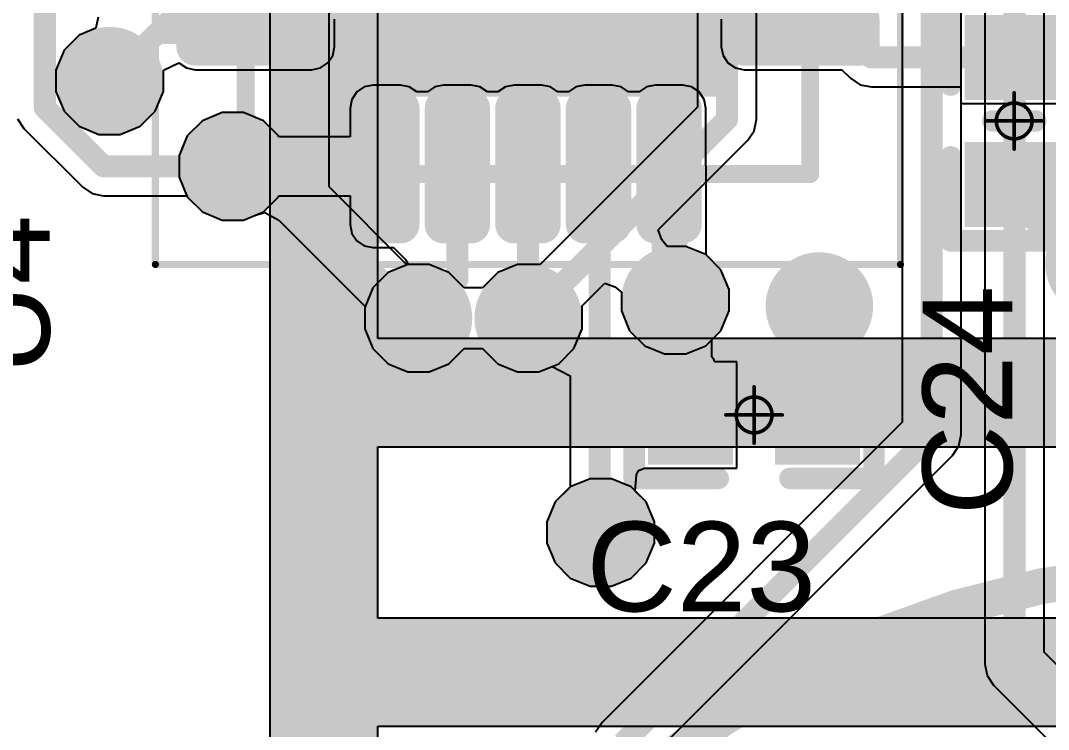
# Model space of a CAD drawing. Header units: inches. Extents: x -0.16 to 1.47, y -0.24 to 2.31.
# Drawn here: x 0.0952 to 0.3819, y 0.8211 to 1.0188 of the extents above; entities that cross this region are included whole.
import ezdxf

# ---------------------------------------------------------------- set-up
doc = ezdxf.new("R2010")
doc.units = ezdxf.units.IN
doc.header["$MEASUREMENT"] = 0
for name, color, linetype in [('Bottom Layer', 5, 'Continuous'), ('Bottom Solder', 6, 'Continuous'), ('GND', 76, 'Continuous'), ('Mechanical 13', 56, 'Continuous'), ('Mechanical 15', 56, 'Continuous'), ('Multi-Layer', 9, 'Continuous'), ('Pad Holes', 156, 'Continuous'), ('POWER', 16, 'Continuous'), ('Top Layer', 1, 'Continuous'), ('Top Overlay', 2, 'Continuous'), ('Top Paste', 8, 'Continuous'), ('Top Solder', 216, 'Continuous'), ('Via Holes', 16, 'Continuous')]:
    doc.layers.add(name, color=color, linetype=linetype)
doc.styles.add('Arial', font='', dxfattribs={"height": 0.2})
doc.styles.get('Arial').set_extended_font_data('Arial')

# ---------------------------------------------------------------- blocks, each defined once
blk = doc.blocks.new('QFN50P400X400X80_21N_23')
at = {"layer": 'Bottom Layer'}
h = blk.add_hatch(color=5, dxfattribs=at)
edge = h.paths.add_edge_path()
edge.add_arc((-0.03543, -0.03543), 0.00787, 0, 360)
h = blk.add_hatch(color=5, dxfattribs=at)
edge = h.paths.add_edge_path()
edge.add_arc((0, -0.03543), 0.00787, 0, 360)
h = blk.add_hatch(color=5, dxfattribs=at)
edge = h.paths.add_edge_path()
edge.add_arc((0.03543, -0.03543), 0.00787, 0, 360)
at = {"layer": 'Multi-Layer'}
h = blk.add_hatch(color=9, dxfattribs=at)
edge = h.paths.add_edge_path()
edge.add_arc((-0.03543, -0.03543), 0.00787, 0, 360)
h = blk.add_hatch(color=9, dxfattribs=at)
edge = h.paths.add_edge_path()
edge.add_arc((0, -0.03543), 0.00787, 0, 360)
h = blk.add_hatch(color=9, dxfattribs=at)
edge = h.paths.add_edge_path()
edge.add_arc((0.03543, -0.03543), 0.00787, 0, 360)
at = {"layer": 'Pad Holes'}
h = blk.add_hatch(color=7, dxfattribs=at)
edge = h.paths.add_edge_path()
edge.add_arc((-0.03543, -0.03543), 0.00591, 0, 360)
h = blk.add_hatch(color=7, dxfattribs=at)
edge = h.paths.add_edge_path()
edge.add_arc((0, -0.03543), 0.00591, 0, 360)
h = blk.add_hatch(color=7, dxfattribs=at)
edge = h.paths.add_edge_path()
edge.add_arc((0.03543, -0.03543), 0.00591, 0, 360)
at = {"layer": 'POWER'}
h = blk.add_hatch(color=16, dxfattribs=at)
edge = h.paths.add_edge_path()
edge.add_arc((-0.03543, -0.03543), 0.01591, 0, 360)
h = blk.add_hatch(color=16, dxfattribs=at)
edge = h.paths.add_edge_path()
edge.add_arc((0, -0.03543), 0.01591, 0, 360)
h = blk.add_hatch(color=16, dxfattribs=at)
edge = h.paths.add_edge_path()
edge.add_arc((0.03543, -0.03543), 0.01591, 0, 360)
at = {"layer": 'Top Layer'}
blk.add_hatch(color=1, dxfattribs=at).paths.add_polyline_path([(-0.05315, 0.05315), (0.05315, 0.05315), (0.05315, -0.05315), (-0.05315, -0.05315)])
h = blk.add_hatch(color=1, dxfattribs=at)
edge = h.paths.add_edge_path()
edge.add_arc((-0.03543, -0.03543), 0.00787, 0, 360)
h = blk.add_hatch(color=1, dxfattribs=at)
edge = h.paths.add_edge_path()
edge.add_arc((0, -0.03543), 0.00787, 0, 360)
h = blk.add_hatch(color=1, dxfattribs=at)
edge = h.paths.add_edge_path()
edge.add_arc((0.03543, -0.03543), 0.00787, 0, 360)
h = blk.add_hatch(color=1, dxfattribs=at)
edge = h.paths.add_edge_path()
edge.add_arc((-0.09281, -0.03553), 0.00128, 90, 180)
edge.add_line((-0.09409, -0.03553), (-0.09409, -0.04321))
edge.add_arc((-0.09281, -0.04321), 0.00128, 180, 270)
edge.add_line((-0.09281, -0.04449), (-0.06033, -0.04449))
edge.add_arc((-0.06033, -0.04321), 0.00128, 270, 360)
edge.add_line((-0.05906, -0.04321), (-0.05906, -0.03553))
edge.add_arc((-0.06033, -0.03553), 0.00128, 0, 90)
edge.add_line((-0.06033, -0.03425), (-0.09281, -0.03425))
h = blk.add_hatch(color=1, dxfattribs=at)
edge = h.paths.add_edge_path()
edge.add_arc((0.06033, -0.03553), 0.00128, 90, 180)
edge.add_line((0.05906, -0.03553), (0.05906, -0.04321))
edge.add_arc((0.06033, -0.04321), 0.00128, 180, 270)
edge.add_line((0.06033, -0.04449), (0.09281, -0.04449))
edge.add_arc((0.09281, -0.04321), 0.00128, 270, 360)
edge.add_line((0.09409, -0.04321), (0.09409, -0.03553))
edge.add_arc((0.09281, -0.03553), 0.00128, 0, 90)
edge.add_line((0.09281, -0.03425), (0.06033, -0.03425))
h = blk.add_hatch(color=1, dxfattribs=at)
edge = h.paths.add_edge_path()
edge.add_arc((-0.04321, -0.09281), 0.00128, 180, 270)
edge.add_line((-0.04321, -0.09409), (-0.03553, -0.09409))
edge.add_arc((-0.03553, -0.09281), 0.00128, 270, 360)
edge.add_line((-0.03425, -0.09281), (-0.03425, -0.06033))
edge.add_arc((-0.03553, -0.06033), 0.00128, 0, 90)
edge.add_line((-0.03553, -0.05906), (-0.04321, -0.05906))
edge.add_arc((-0.04321, -0.06033), 0.00128, 90, 180)
edge.add_line((-0.04449, -0.06033), (-0.04449, -0.09281))
h = blk.add_hatch(color=1, dxfattribs=at)
edge = h.paths.add_edge_path()
edge.add_arc((-0.02352, -0.09281), 0.00128, 180, 270)
edge.add_line((-0.02352, -0.09409), (-0.01585, -0.09409))
edge.add_arc((-0.01585, -0.09281), 0.00128, 270, 360)
edge.add_line((-0.01457, -0.09281), (-0.01457, -0.06033))
edge.add_arc((-0.01585, -0.06033), 0.00128, 0, 90)
edge.add_line((-0.01585, -0.05906), (-0.02352, -0.05906))
edge.add_arc((-0.02352, -0.06033), 0.00128, 90, 180)
edge.add_line((-0.0248, -0.06033), (-0.0248, -0.09281))
h = blk.add_hatch(color=1, dxfattribs=at)
edge = h.paths.add_edge_path()
edge.add_arc((-0.00384, -0.09281), 0.00128, 180, 270)
edge.add_line((-0.00384, -0.09409), (0.00384, -0.09409))
edge.add_arc((0.00384, -0.09281), 0.00128, 270, 360)
edge.add_line((0.00512, -0.09281), (0.00512, -0.06033))
edge.add_arc((0.00384, -0.06033), 0.00128, 0, 90)
edge.add_line((0.00384, -0.05906), (-0.00384, -0.05906))
edge.add_arc((-0.00384, -0.06033), 0.00128, 90, 180)
edge.add_line((-0.00512, -0.06033), (-0.00512, -0.09281))
h = blk.add_hatch(color=1, dxfattribs=at)
edge = h.paths.add_edge_path()
edge.add_arc((0.01585, -0.09281), 0.00128, 180, 270)
edge.add_line((0.01585, -0.09409), (0.02352, -0.09409))
edge.add_arc((0.02352, -0.09281), 0.00128, 270, 360)
edge.add_line((0.0248, -0.09281), (0.0248, -0.06033))
edge.add_arc((0.02352, -0.06033), 0.00128, 0, 90)
edge.add_line((0.02352, -0.05906), (0.01585, -0.05906))
edge.add_arc((0.01585, -0.06033), 0.00128, 90, 180)
edge.add_line((0.01457, -0.06033), (0.01457, -0.09281))
h = blk.add_hatch(color=1, dxfattribs=at)
edge = h.paths.add_edge_path()
edge.add_arc((0.03553, -0.09281), 0.00128, 180, 270)
edge.add_line((0.03553, -0.09409), (0.04321, -0.09409))
edge.add_arc((0.04321, -0.09281), 0.00128, 270, 360)
edge.add_line((0.04449, -0.09281), (0.04449, -0.06033))
edge.add_arc((0.04321, -0.06033), 0.00128, 0, 90)
edge.add_line((0.04321, -0.05906), (0.03553, -0.05906))
edge.add_arc((0.03553, -0.06033), 0.00128, 90, 180)
edge.add_line((0.03425, -0.06033), (0.03425, -0.09281))
at = {"layer": 'Top Paste'}
h = blk.add_hatch(color=8, dxfattribs=at)
edge = h.paths.add_edge_path()
edge.add_arc((-0.09281, -0.03553), 0.00128, 90, 180)
edge.add_line((-0.09409, -0.03553), (-0.09409, -0.04321))
edge.add_arc((-0.09281, -0.04321), 0.00128, 180, 270)
edge.add_line((-0.09281, -0.04449), (-0.06033, -0.04449))
edge.add_arc((-0.06033, -0.04321), 0.00128, 270, 360)
edge.add_line((-0.05906, -0.04321), (-0.05906, -0.03553))
edge.add_arc((-0.06033, -0.03553), 0.00128, 0, 90)
edge.add_line((-0.06033, -0.03425), (-0.09281, -0.03425))
h = blk.add_hatch(color=8, dxfattribs=at)
edge = h.paths.add_edge_path()
edge.add_arc((0.06033, -0.03553), 0.00128, 90, 180)
edge.add_line((0.05906, -0.03553), (0.05906, -0.04321))
edge.add_arc((0.06033, -0.04321), 0.00128, 180, 270)
edge.add_line((0.06033, -0.04449), (0.09281, -0.04449))
edge.add_arc((0.09281, -0.04321), 0.00128, 270, 360)
edge.add_line((0.09409, -0.04321), (0.09409, -0.03553))
edge.add_arc((0.09281, -0.03553), 0.00128, 0, 90)
edge.add_line((0.09281, -0.03425), (0.06033, -0.03425))
h = blk.add_hatch(color=8, dxfattribs=at)
edge = h.paths.add_edge_path()
edge.add_arc((-0.04321, -0.09281), 0.00128, 180, 270)
edge.add_line((-0.04321, -0.09409), (-0.03553, -0.09409))
edge.add_arc((-0.03553, -0.09281), 0.00128, 270, 360)
edge.add_line((-0.03425, -0.09281), (-0.03425, -0.06033))
edge.add_arc((-0.03553, -0.06033), 0.00128, 0, 90)
edge.add_line((-0.03553, -0.05906), (-0.04321, -0.05906))
edge.add_arc((-0.04321, -0.06033), 0.00128, 90, 180)
edge.add_line((-0.04449, -0.06033), (-0.04449, -0.09281))
h = blk.add_hatch(color=8, dxfattribs=at)
edge = h.paths.add_edge_path()
edge.add_arc((-0.02352, -0.09281), 0.00128, 180, 270)
edge.add_line((-0.02352, -0.09409), (-0.01585, -0.09409))
edge.add_arc((-0.01585, -0.09281), 0.00128, 270, 360)
edge.add_line((-0.01457, -0.09281), (-0.01457, -0.06033))
edge.add_arc((-0.01585, -0.06033), 0.00128, 0, 90)
edge.add_line((-0.01585, -0.05906), (-0.02352, -0.05906))
edge.add_arc((-0.02352, -0.06033), 0.00128, 90, 180)
edge.add_line((-0.0248, -0.06033), (-0.0248, -0.09281))
h = blk.add_hatch(color=8, dxfattribs=at)
edge = h.paths.add_edge_path()
edge.add_arc((-0.00384, -0.09281), 0.00128, 180, 270)
edge.add_line((-0.00384, -0.09409), (0.00384, -0.09409))
edge.add_arc((0.00384, -0.09281), 0.00128, 270, 360)
edge.add_line((0.00512, -0.09281), (0.00512, -0.06033))
edge.add_arc((0.00384, -0.06033), 0.00128, 0, 90)
edge.add_line((0.00384, -0.05906), (-0.00384, -0.05906))
edge.add_arc((-0.00384, -0.06033), 0.00128, 90, 180)
edge.add_line((-0.00512, -0.06033), (-0.00512, -0.09281))
h = blk.add_hatch(color=8, dxfattribs=at)
edge = h.paths.add_edge_path()
edge.add_arc((0.01585, -0.09281), 0.00128, 180, 270)
edge.add_line((0.01585, -0.09409), (0.02352, -0.09409))
edge.add_arc((0.02352, -0.09281), 0.00128, 270, 360)
edge.add_line((0.0248, -0.09281), (0.0248, -0.06033))
edge.add_arc((0.02352, -0.06033), 0.00128, 0, 90)
edge.add_line((0.02352, -0.05906), (0.01585, -0.05906))
edge.add_arc((0.01585, -0.06033), 0.00128, 90, 180)
edge.add_line((0.01457, -0.06033), (0.01457, -0.09281))
h = blk.add_hatch(color=8, dxfattribs=at)
edge = h.paths.add_edge_path()
edge.add_arc((0.03553, -0.09281), 0.00128, 180, 270)
edge.add_line((0.03553, -0.09409), (0.04321, -0.09409))
edge.add_arc((0.04321, -0.09281), 0.00128, 270, 360)
edge.add_line((0.04449, -0.09281), (0.04449, -0.06033))
edge.add_arc((0.04321, -0.06033), 0.00128, 0, 90)
edge.add_line((0.04321, -0.05906), (0.03553, -0.05906))
edge.add_arc((0.03553, -0.06033), 0.00128, 90, 180)
edge.add_line((0.03425, -0.06033), (0.03425, -0.09281))
at = {"layer": 'Top Solder'}
blk.add_hatch(color=216, dxfattribs=at).paths.add_polyline_path([(-0.05715, 0.05715), (0.05715, 0.05715), (0.05715, -0.05715), (-0.05715, -0.05715)])
h = blk.add_hatch(color=216, dxfattribs=at)
edge = h.paths.add_edge_path()
edge.add_arc((-0.09281, -0.03553), 0.00528, 90, 180)
edge.add_line((-0.09809, -0.03553), (-0.09809, -0.04321))
edge.add_arc((-0.09281, -0.04321), 0.00528, 180, 270)
edge.add_line((-0.09281, -0.04849), (-0.06033, -0.04849))
edge.add_arc((-0.06033, -0.04321), 0.00528, 270, 360)
edge.add_line((-0.05506, -0.04321), (-0.05506, -0.03553))
edge.add_arc((-0.06033, -0.03553), 0.00528, 0, 90)
edge.add_line((-0.06033, -0.03025), (-0.09281, -0.03025))
h = blk.add_hatch(color=216, dxfattribs=at)
edge = h.paths.add_edge_path()
edge.add_arc((0.06033, -0.03553), 0.00528, 90, 180)
edge.add_line((0.05506, -0.03553), (0.05506, -0.04321))
edge.add_arc((0.06033, -0.04321), 0.00528, 180, 270)
edge.add_line((0.06033, -0.04849), (0.09281, -0.04849))
edge.add_arc((0.09281, -0.04321), 0.00528, 270, 360)
edge.add_line((0.09809, -0.04321), (0.09809, -0.03553))
edge.add_arc((0.09281, -0.03553), 0.00528, 0, 90)
edge.add_line((0.09281, -0.03025), (0.06033, -0.03025))
h = blk.add_hatch(color=216, dxfattribs=at)
edge = h.paths.add_edge_path()
edge.add_arc((-0.04321, -0.09281), 0.00528, 180, 270)
edge.add_line((-0.04321, -0.09809), (-0.03553, -0.09809))
edge.add_arc((-0.03553, -0.09281), 0.00528, 270, 360)
edge.add_line((-0.03025, -0.09281), (-0.03025, -0.06033))
edge.add_arc((-0.03553, -0.06033), 0.00528, 0, 90)
edge.add_line((-0.03553, -0.05506), (-0.04321, -0.05506))
edge.add_arc((-0.04321, -0.06033), 0.00528, 90, 180)
edge.add_line((-0.04849, -0.06033), (-0.04849, -0.09281))
h = blk.add_hatch(color=216, dxfattribs=at)
edge = h.paths.add_edge_path()
edge.add_arc((-0.02352, -0.09281), 0.00528, 180, 270)
edge.add_line((-0.02352, -0.09809), (-0.01585, -0.09809))
edge.add_arc((-0.01585, -0.09281), 0.00528, 270, 360)
edge.add_line((-0.01057, -0.09281), (-0.01057, -0.06033))
edge.add_arc((-0.01585, -0.06033), 0.00528, 0, 90)
edge.add_line((-0.01585, -0.05506), (-0.02352, -0.05506))
edge.add_arc((-0.02352, -0.06033), 0.00528, 90, 180)
edge.add_line((-0.0288, -0.06033), (-0.0288, -0.09281))
h = blk.add_hatch(color=216, dxfattribs=at)
edge = h.paths.add_edge_path()
edge.add_arc((-0.00384, -0.09281), 0.00528, 180, 270)
edge.add_line((-0.00384, -0.09809), (0.00384, -0.09809))
edge.add_arc((0.00384, -0.09281), 0.00528, 270, 360)
edge.add_line((0.00912, -0.09281), (0.00912, -0.06033))
edge.add_arc((0.00384, -0.06033), 0.00528, 0, 90)
edge.add_line((0.00384, -0.05506), (-0.00384, -0.05506))
edge.add_arc((-0.00384, -0.06033), 0.00528, 90, 180)
edge.add_line((-0.00912, -0.06033), (-0.00912, -0.09281))
h = blk.add_hatch(color=216, dxfattribs=at)
edge = h.paths.add_edge_path()
edge.add_arc((0.01585, -0.09281), 0.00528, 180, 270)
edge.add_line((0.01585, -0.09809), (0.02352, -0.09809))
edge.add_arc((0.02352, -0.09281), 0.00528, 270, 360)
edge.add_line((0.0288, -0.09281), (0.0288, -0.06033))
edge.add_arc((0.02352, -0.06033), 0.00528, 0, 90)
edge.add_line((0.02352, -0.05506), (0.01585, -0.05506))
edge.add_arc((0.01585, -0.06033), 0.00528, 90, 180)
edge.add_line((0.01057, -0.06033), (0.01057, -0.09281))
h = blk.add_hatch(color=216, dxfattribs=at)
edge = h.paths.add_edge_path()
edge.add_arc((0.03553, -0.09281), 0.00528, 180, 270)
edge.add_line((0.03553, -0.09809), (0.04321, -0.09809))
edge.add_arc((0.04321, -0.09281), 0.00528, 270, 360)
edge.add_line((0.04849, -0.09281), (0.04849, -0.06033))
edge.add_arc((0.04321, -0.06033), 0.00528, 0, 90)
edge.add_line((0.04321, -0.05506), (0.03553, -0.05506))
edge.add_arc((0.03553, -0.06033), 0.00528, 90, 180)
edge.add_line((0.03025, -0.06033), (0.03025, -0.09281))
at = {"layer": 'Mechanical 13', "const_width": 0.005}
for points in [[(-0.07874, -0.07874), (-0.07874, 0.07874)], [(0.07874, -0.07874), (0.07874, 0.07874)], [(-0.07874, -0.07874), (0.07874, -0.07874)]]:
    blk.add_lwpolyline(points, dxfattribs=at)
at = {"layer": 'Mechanical 13', "const_width": 0.0025}
for points in [[(-0.07999, -0.07874, 1), (-0.07749, -0.07874, 1)], [(-0.07999, -0.07874, 1), (-0.07749, -0.07874, 1)], [(0.07749, -0.07874, 1), (0.07999, -0.07874, 1)], [(0.07749, -0.07874, 1), (0.07999, -0.07874, 1)]]:
    blk.add_lwpolyline(points, format="xyb", close=True, dxfattribs=at)
at = {"layer": 'Mechanical 15', "const_width": 0.00197}
for points in [[(-0.10394, -0.10394), (-0.10394, 0.10394)], [(0.10394, -0.10394), (0.10394, 0.10394)], [(-0.10394, -0.10394), (0.10394, -0.10394)]]:
    blk.add_lwpolyline(points, dxfattribs=at)
at = {"layer": 'Mechanical 15', "const_width": 0.000984}
for points in [[(-0.10443, -0.10394, 1), (-0.10344, -0.10394, 1)], [(-0.10443, -0.10394, 1), (-0.10344, -0.10394, 1)], [(0.10344, -0.10394, 1), (0.10443, -0.10394, 1)], [(0.10344, -0.10394, 1), (0.10443, -0.10394, 1)]]:
    blk.add_lwpolyline(points, format="xyb", close=True, dxfattribs=at)
at = {"layer": 'Top Overlay', "const_width": 0.005}
for points in [[(-0.07874, -0.07874), (-0.07874, -0.05709)], [(0.07874, -0.07874), (0.07874, -0.05709)], [(-0.07874, -0.07874), (-0.05709, -0.07874)], [(0.05709, -0.07874), (0.07874, -0.07874)]]:
    blk.add_lwpolyline(points, dxfattribs=at)
at = {"layer": 'Top Overlay', "const_width": 0.0025}
for points in [[(-0.07999, -0.05709, 1), (-0.07749, -0.05709, 1)], [(0.07749, -0.05709, 1), (0.07999, -0.05709, 1)], [(-0.07999, -0.07874, 1), (-0.07749, -0.07874, 1)], [(-0.07999, -0.07874, 1), (-0.07749, -0.07874, 1)], [(-0.05834, -0.07874, 1), (-0.05584, -0.07874, 1)], [(0.05584, -0.07874, 1), (0.05834, -0.07874, 1)], [(0.07749, -0.07874, 1), (0.07999, -0.07874, 1)], [(0.07749, -0.07874, 1), (0.07999, -0.07874, 1)]]:
    blk.add_lwpolyline(points, format="xyb", close=True, dxfattribs=at)
blk = doc.blocks.new('SENSOR_TH_GU12XXC_40XX_27')
at = {"layer": 'Mechanical 15', "const_width": 0.002}
blk.add_lwpolyline([(-0.24803, 0, -1.002009), (0.24803, 0)], format="xyb", dxfattribs=at)
at = {"layer": 'Top Overlay', "const_width": 0.01}
blk.add_lwpolyline([(0.24803, 0, 1), (-0.24803, 0, 1)], format="xyb", close=True, dxfattribs=at)
blk = doc.blocks.new('C_0402_L_30')
at = {"layer": 'Top Layer'}
for points in [[(-0.02559, 0.00984), (-0.00984, 0.00984), (-0.00984, -0.00984), (-0.02559, -0.00984)], [(0.00984, 0.00984), (0.02559, 0.00984), (0.02559, -0.00985), (0.00984, -0.00985)]]:
    blk.add_hatch(color=1, dxfattribs=at).paths.add_polyline_path(points)
at = {"layer": 'Top Paste'}
for points in [[(-0.02559, 0.00984), (-0.00984, 0.00984), (-0.00984, -0.00984), (-0.02559, -0.00984)], [(0.00984, 0.00984), (0.02559, 0.00984), (0.02559, -0.00985), (0.00984, -0.00985)]]:
    blk.add_hatch(color=8, dxfattribs=at).paths.add_polyline_path(points)
at = {"layer": 'Top Solder'}
for points in [[(-0.02959, 0.01384), (-0.00584, 0.01384), (-0.00584, -0.01384), (-0.02959, -0.01384)], [(0.00584, 0.01384), (0.02959, 0.01384), (0.02959, -0.01385), (0.00584, -0.01385)]]:
    blk.add_hatch(color=216, dxfattribs=at).paths.add_polyline_path(points)
at = {"layer": 'Mechanical 15', "const_width": 0.001}
for points in [[(0, -0.00787), (0, 0.00787)], [(0.00787, 0), (-0.00787, 0)]]:
    blk.add_lwpolyline(points, dxfattribs=at)
at = {"layer": 'Mechanical 15'}
for points, const_width in [([(-0.00025, 0.00787, 1), (0.00025, 0.00787, 1)], 0.0005), ([(0.005, 0, 1), (-0.005, 0, 1)], 0.001), ([(-0.00812, 0, 1), (-0.00762, 0, 1)], 0.0005), ([(-0.00525, 0, 1), (-0.00475, 0, 1)], 0.0005), ([(0.00475, 0, 1), (0.00525, 0, 1)], 0.0005), ([(0.00762, 0, 1), (0.00812, 0, 1)], 0.0005), ([(-0.00025, -0.00787, 1), (0.00025, -0.00787, 1)], 0.0005)]:
    blk.add_lwpolyline(points, format="xyb", close=True, dxfattribs=dict(at, const_width=const_width))
at = {"layer": 'Top Overlay', "const_width": 0.006}
for points in [[(-0.01, 0.01771), (-0.03346, 0.01771)], [(-0.03346, -0.01771), (-0.03346, 0.01771)], [(0.03346, 0.01771), (0.01, 0.01771)], [(0.03346, -0.01772), (0.03346, 0.01771)], [(0, -0.006), (0, 0.006)], [(-0.01, -0.01771), (-0.03346, -0.01771)], [(-0.03345, -0.01772), (-0.03346, -0.01771)], [(0.03346, -0.01771), (0.01, -0.01771)]]:
    blk.add_lwpolyline(points, dxfattribs=at)
at = {"layer": 'Top Overlay', "const_width": 0.003}
for points in [[(-0.03496, 0.01771, 1), (-0.03196, 0.01771, 1)], [(-0.03496, 0.01771, 1), (-0.03196, 0.01771, 1)], [(-0.0115, 0.01771, 1), (-0.0085, 0.01771, 1)], [(0.0085, 0.01771, 1), (0.0115, 0.01771, 1)], [(0.03196, 0.01771, 1), (0.03496, 0.01771, 1)], [(0.03196, 0.01771, 1), (0.03496, 0.01771, 1)], [(-0.0015, 0.006, 1), (0.0015, 0.006, 1)], [(-0.0015, -0.006, 1), (0.0015, -0.006, 1)], [(-0.03496, -0.01771, 1), (-0.03196, -0.01771, 1)], [(-0.03496, -0.01771, 1), (-0.03196, -0.01771, 1)], [(-0.03496, -0.01771, 1), (-0.03196, -0.01771, 1)], [(-0.03495, -0.01772, 1), (-0.03195, -0.01772, 1)], [(-0.0115, -0.01771, 1), (-0.0085, -0.01771, 1)], [(0.0085, -0.01771, 1), (0.0115, -0.01771, 1)], [(0.03196, -0.01771, 1), (0.03496, -0.01771, 1)], [(0.03196, -0.01772, 1), (0.03496, -0.01772, 1)]]:
    blk.add_lwpolyline(points, format="xyb", close=True, dxfattribs=at)
blk = doc.blocks.new('C_0402_L_31')
at = {"layer": 'Top Layer'}
for points in [[(-0.02559, 0.00984), (-0.00984, 0.00984), (-0.00984, -0.00984), (-0.02559, -0.00984)], [(0.00984, 0.00984), (0.02559, 0.00984), (0.02559, -0.00985), (0.00984, -0.00985)]]:
    blk.add_hatch(color=1, dxfattribs=at).paths.add_polyline_path(points)
at = {"layer": 'Top Paste'}
for points in [[(-0.02559, 0.00984), (-0.00984, 0.00984), (-0.00984, -0.00984), (-0.02559, -0.00984)], [(0.00984, 0.00984), (0.02559, 0.00984), (0.02559, -0.00985), (0.00984, -0.00985)]]:
    blk.add_hatch(color=8, dxfattribs=at).paths.add_polyline_path(points)
at = {"layer": 'Top Solder'}
for points in [[(-0.02959, 0.01384), (-0.00584, 0.01384), (-0.00584, -0.01384), (-0.02959, -0.01384)], [(0.00584, 0.01384), (0.02959, 0.01384), (0.02959, -0.01385), (0.00584, -0.01385)]]:
    blk.add_hatch(color=216, dxfattribs=at).paths.add_polyline_path(points)
at = {"layer": 'Mechanical 15', "const_width": 0.001}
for points in [[(0, 0.00787), (0, -0.00787)], [(0.00787, 0), (-0.00787, 0)]]:
    blk.add_lwpolyline(points, dxfattribs=at)
at = {"layer": 'Mechanical 15'}
for points, const_width in [([(-0.00025, 0.00787, 1), (0.00025, 0.00787, 1)], 0.0005), ([(0.005, 0, 1), (-0.005, 0, 1)], 0.001), ([(-0.00812, 0, 1), (-0.00762, 0, 1)], 0.0005), ([(-0.00525, 0, 1), (-0.00475, 0, 1)], 0.0005), ([(0.00475, 0, 1), (0.00525, 0, 1)], 0.0005), ([(0.00762, 0, 1), (0.00812, 0, 1)], 0.0005), ([(-0.00025, -0.00787, 1), (0.00025, -0.00787, 1)], 0.0005)]:
    blk.add_lwpolyline(points, format="xyb", close=True, dxfattribs=dict(at, const_width=const_width))
at = {"layer": 'Top Overlay', "const_width": 0.006}
for points in [[(-0.01, 0.01771), (-0.03346, 0.01771)], [(-0.03346, 0.01771), (-0.03346, -0.01771)], [(0.03346, 0.01771), (0.01, 0.01771)], [(0.03346, 0.01771), (0.03346, -0.01772)], [(0, 0.006), (0, -0.006)], [(-0.01, -0.01771), (-0.03346, -0.01771)], [(-0.03345, -0.01772), (-0.03346, -0.01771)], [(0.03346, -0.01771), (0.01, -0.01771)]]:
    blk.add_lwpolyline(points, dxfattribs=at)
at = {"layer": 'Top Overlay', "const_width": 0.003}
for points in [[(-0.03496, 0.01771, 1), (-0.03196, 0.01771, 1)], [(-0.03496, 0.01771, 1), (-0.03196, 0.01771, 1)], [(-0.0115, 0.01771, 1), (-0.0085, 0.01771, 1)], [(0.0085, 0.01771, 1), (0.0115, 0.01771, 1)], [(0.03196, 0.01771, 1), (0.03496, 0.01771, 1)], [(0.03196, 0.01771, 1), (0.03496, 0.01771, 1)], [(-0.0015, 0.006, 1), (0.0015, 0.006, 1)], [(-0.0015, -0.006, 1), (0.0015, -0.006, 1)], [(-0.03496, -0.01771, 1), (-0.03196, -0.01771, 1)], [(-0.03496, -0.01771, 1), (-0.03196, -0.01771, 1)], [(-0.03496, -0.01771, 1), (-0.03196, -0.01771, 1)], [(-0.03495, -0.01772, 1), (-0.03195, -0.01772, 1)], [(-0.0115, -0.01771, 1), (-0.0085, -0.01771, 1)], [(0.0085, -0.01771, 1), (0.0115, -0.01771, 1)], [(0.03196, -0.01771, 1), (0.03496, -0.01771, 1)], [(0.03196, -0.01772, 1), (0.03496, -0.01772, 1)]]:
    blk.add_lwpolyline(points, format="xyb", close=True, dxfattribs=at)

msp = doc.modelspace()

# ---------------------------------------------------------------- hatches: boundary and pattern name
at = {"layer": 'Bottom Layer'}
h = msp.add_hatch(color=5, dxfattribs=at)
edge = h.paths.add_edge_path()
edge.add_arc((0.12, 1.002), 0.01, 0, 360)
h = msp.add_hatch(color=5, dxfattribs=at)
edge = h.paths.add_edge_path()
edge.add_arc((0.15439, 0.97812), 0.01, 0, 360)
h = msp.add_hatch(color=5, dxfattribs=at)
edge = h.paths.add_edge_path()
edge.add_arc((0.27779, 0.94078), 0.01, 0, 360)
h = msp.add_hatch(color=5, dxfattribs=at)
edge = h.paths.add_edge_path()
edge.add_arc((0.31801, 0.93915), 0.01, 0, 360)
h = msp.add_hatch(color=5, dxfattribs=at)
edge = h.paths.add_edge_path()
edge.add_arc((0.20617, 0.93578), 0.01, 0, 360)
h = msp.add_hatch(color=5, dxfattribs=at)
edge = h.paths.add_edge_path()
edge.add_arc((0.23679, 0.93578), 0.01, 0, 360)
h = msp.add_hatch(color=5, dxfattribs=at)
edge = h.paths.add_edge_path()
edge.add_arc((0.257, 0.876), 0.01, 0, 360)
at = {"layer": 'Bottom Solder'}
h = msp.add_hatch(color=6, dxfattribs=at)
edge = h.paths.add_edge_path()
edge.add_arc((0.12, 1.002), 0.014, 0, 360)
h = msp.add_hatch(color=6, dxfattribs=at)
edge = h.paths.add_edge_path()
edge.add_arc((0.15439, 0.97812), 0.014, 0, 360)
h = msp.add_hatch(color=6, dxfattribs=at)
edge = h.paths.add_edge_path()
edge.add_arc((0.27779, 0.94078), 0.014, 0, 360)
h = msp.add_hatch(color=6, dxfattribs=at)
edge = h.paths.add_edge_path()
edge.add_arc((0.31801, 0.93915), 0.014, 0, 360)
h = msp.add_hatch(color=6, dxfattribs=at)
edge = h.paths.add_edge_path()
edge.add_arc((0.20617, 0.93578), 0.014, 0, 360)
h = msp.add_hatch(color=6, dxfattribs=at)
edge = h.paths.add_edge_path()
edge.add_arc((0.23679, 0.93578), 0.014, 0, 360)
h = msp.add_hatch(color=6, dxfattribs=at)
edge = h.paths.add_edge_path()
edge.add_arc((0.257, 0.876), 0.014, 0, 360)
at = {"layer": 'GND'}
h = msp.add_hatch(color=76, dxfattribs=at)
edge = h.paths.add_edge_path()
edge.add_arc((0.12, 1.002), 0.015, 0, 360)
h = msp.add_hatch(color=76, dxfattribs=at)
edge = h.paths.add_edge_path()
edge.add_arc((0.15439, 0.97812), 0.015, 0, 360)
h = msp.add_hatch(color=76, dxfattribs=at)
edge = h.paths.add_edge_path()
edge.add_arc((0.27779, 0.94078), 0.015, 0, 360)
h = msp.add_hatch(color=76, dxfattribs=at)
edge = h.paths.add_edge_path()
edge.add_arc((0.20617, 0.93578), 0.015, 0, 360)
h = msp.add_hatch(color=76, dxfattribs=at)
edge = h.paths.add_edge_path()
edge.add_arc((0.23679, 0.93578), 0.015, 0, 360)
h = msp.add_hatch(color=76, dxfattribs=at)
edge = h.paths.add_edge_path()
edge.add_arc((0.257, 0.876), 0.015, 0, 360)
at = {"layer": 'POWER'}
h = msp.add_hatch(color=16, dxfattribs=at)
edge = h.paths.add_edge_path()
edge.add_arc((0.12, 1.002), 0.015, 0, 360)
h = msp.add_hatch(color=16, dxfattribs=at)
edge = h.paths.add_edge_path()
edge.add_arc((0.15439, 0.97812), 0.015, 0, 360)
h = msp.add_hatch(color=16, dxfattribs=at)
edge = h.paths.add_edge_path()
edge.add_arc((0.396, 0.951), 0.015, 0, 360)
h = msp.add_hatch(color=16, dxfattribs=at)
edge = h.paths.add_edge_path()
edge.add_arc((0.31801, 0.93915), 0.015, 0, 360)
h = msp.add_hatch(color=16, dxfattribs=at)
edge = h.paths.add_edge_path()
edge.add_arc((0.20617, 0.93578), 0.015, 0, 360)
h = msp.add_hatch(color=16, dxfattribs=at)
edge = h.paths.add_edge_path()
edge.add_arc((0.23679, 0.93578), 0.015, 0, 360)
at = {"layer": 'Top Layer'}
h = msp.add_hatch(color=1, dxfattribs=at)
edge = h.paths.add_edge_path()
edge.add_arc((0.12, 1.002), 0.01, 0, 360)
h = msp.add_hatch(color=1, dxfattribs=at)
edge = h.paths.add_edge_path()
edge.add_arc((0.15439, 0.97812), 0.01, 0, 360)
h = msp.add_hatch(color=1, dxfattribs=at)
edge = h.paths.add_edge_path()
edge.add_arc((0.27779, 0.94078), 0.01, 0, 360)
h = msp.add_hatch(color=1, dxfattribs=at)
edge = h.paths.add_edge_path()
edge.add_arc((0.31801, 0.93915), 0.01, 0, 360)
h = msp.add_hatch(color=1, dxfattribs=at)
edge = h.paths.add_edge_path()
edge.add_arc((0.20617, 0.93578), 0.01, 0, 360)
h = msp.add_hatch(color=1, dxfattribs=at)
edge = h.paths.add_edge_path()
edge.add_arc((0.23679, 0.93578), 0.01, 0, 360)
h = msp.add_hatch(color=1, dxfattribs=at)
edge = h.paths.add_edge_path()
edge.add_arc((0.257, 0.876), 0.01, 0, 360)
at = {"layer": 'Top Solder'}
h = msp.add_hatch(color=216, dxfattribs=at)
edge = h.paths.add_edge_path()
edge.add_arc((0.12, 1.002), 0.014, 0, 360)
h = msp.add_hatch(color=216, dxfattribs=at)
edge = h.paths.add_edge_path()
edge.add_arc((0.15439, 0.97812), 0.014, 0, 360)
h = msp.add_hatch(color=216, dxfattribs=at)
edge = h.paths.add_edge_path()
edge.add_arc((0.27779, 0.94078), 0.014, 0, 360)
h = msp.add_hatch(color=216, dxfattribs=at)
edge = h.paths.add_edge_path()
edge.add_arc((0.31801, 0.93915), 0.014, 0, 360)
h = msp.add_hatch(color=216, dxfattribs=at)
edge = h.paths.add_edge_path()
edge.add_arc((0.20617, 0.93578), 0.014, 0, 360)
h = msp.add_hatch(color=216, dxfattribs=at)
edge = h.paths.add_edge_path()
edge.add_arc((0.23679, 0.93578), 0.014, 0, 360)
h = msp.add_hatch(color=216, dxfattribs=at)
edge = h.paths.add_edge_path()
edge.add_arc((0.257, 0.876), 0.014, 0, 360)
at = {"layer": 'Via Holes'}
h = msp.add_hatch(color=7, dxfattribs=at)
edge = h.paths.add_edge_path()
edge.add_arc((0.12, 1.002), 0.005, 0, 360)
h = msp.add_hatch(color=7, dxfattribs=at)
edge = h.paths.add_edge_path()
edge.add_arc((0.15439, 0.97812), 0.005, 0, 360)
h = msp.add_hatch(color=7, dxfattribs=at)
edge = h.paths.add_edge_path()
edge.add_arc((0.27779, 0.94078), 0.005, 0, 360)
h = msp.add_hatch(color=7, dxfattribs=at)
edge = h.paths.add_edge_path()
edge.add_arc((0.31801, 0.93915), 0.005, 0, 360)
h = msp.add_hatch(color=7, dxfattribs=at)
edge = h.paths.add_edge_path()
edge.add_arc((0.20617, 0.93578), 0.005, 0, 360)
h = msp.add_hatch(color=7, dxfattribs=at)
edge = h.paths.add_edge_path()
edge.add_arc((0.23679, 0.93578), 0.005, 0, 360)
h = msp.add_hatch(color=7, dxfattribs=at)
edge = h.paths.add_edge_path()
edge.add_arc((0.257, 0.876), 0.005, 0, 360)

# ---------------------------------------------------------------- linework, layer by layer
at = {"layer": 'Bottom Layer'}
for p, q in [((0.30045, 0.99121), (0.30045, 1.15809)), ((0.38067, 0.84266), (0.38067, 1.15557)), ((0.28398, 1.15115), (0.28398, 0.99462)), ((0.18124, 0.97237), (0.18124, 1.08459)), ((0.34108, 1.0808), (0.34108, 0.90672)), ((0.35755, 0.9033), (0.35755, 1.07756)), ((0.36419, 1.07603), (0.36419, 0.83925)), ((0.28398, 0.99462), (0.24003, 0.95067)), ((0.09431, 0.99136), (0.09609, 0.98869)), ((0.29983, 0.98805), (0.30045, 0.99121)), ((0.09609, 0.98869), (0.11249, 0.97229)), ((0.29804, 0.98538), (0.29983, 0.98805)), ((0.27306, 0.9604), (0.29804, 0.98538)), ((0.29804, 0.98538), (0.29804, 0.98538)), ((0.11249, 0.97229), (0.11249, 0.97229)), ((0.11249, 0.97229), (0.11516, 0.97051)), ((0.20293, 0.95067), (0.18124, 0.97237)), ((0.11516, 0.97051), (0.11831, 0.96988)), ((0.11831, 0.96988), (0.11831, 0.96988)), ((0.11831, 0.96988), (0.14157, 0.96988)), ((0.14157, 0.96988), (0.14168, 0.96962)), ((0.14168, 0.96962), (0.1459, 0.9654)), ((0.1459, 0.9654), (0.15141, 0.96312)), ((0.15738, 0.96312), (0.16071, 0.9645)), ((0.16071, 0.9645), (0.16326, 0.96521)), ((0.16326, 0.96521), (0.16717, 0.96313)), ((0.15141, 0.96312), (0.15738, 0.96312)), ((0.16717, 0.96313), (0.19128, 0.93902)), ((0.27409, 0.95766), (0.27306, 0.9604)), ((0.27551, 0.95578), (0.27409, 0.95766)), ((0.28077, 0.95578), (0.27551, 0.95578)), ((0.28629, 0.9535), (0.28077, 0.95578)), ((0.29051, 0.94928), (0.28629, 0.9535)), ((0.20319, 0.95078), (0.20293, 0.95067)), ((0.20916, 0.95078), (0.20319, 0.95078)), ((0.21467, 0.9485), (0.20916, 0.95078)), ((0.23381, 0.95078), (0.22829, 0.9485)), ((0.23977, 0.95078), (0.23381, 0.95078)), ((0.24003, 0.95067), (0.23977, 0.95078)), ((0.29279, 0.94376), (0.29051, 0.94928)), ((0.21889, 0.94428), (0.21467, 0.9485)), ((0.22829, 0.9485), (0.22407, 0.94428)), ((0.22407, 0.94428), (0.21889, 0.94428)), ((0.25168, 0.93902), (0.25817, 0.94551)), ((0.25817, 0.94551), (0.26091, 0.94447)), ((0.26091, 0.94447), (0.26279, 0.94306)), ((0.29279, 0.9378), (0.29279, 0.94376)), ((0.26279, 0.94306), (0.26279, 0.9378)), ((0.19128, 0.93902), (0.19117, 0.93876)), ((0.19117, 0.93876), (0.19117, 0.9328)), ((0.25179, 0.93876), (0.25168, 0.93902)), ((0.25179, 0.9328), (0.25179, 0.93876)), ((0.26279, 0.9378), (0.26507, 0.93228)), ((0.29051, 0.93228), (0.29279, 0.9378)), ((0.19117, 0.9328), (0.19346, 0.92728)), ((0.24951, 0.92728), (0.25179, 0.9328)), ((0.26507, 0.93228), (0.26929, 0.92806)), ((0.28629, 0.92806), (0.29051, 0.93228)), ((0.19346, 0.92728), (0.19768, 0.92306)), ((0.21467, 0.92306), (0.21889, 0.92728)), ((0.21889, 0.92728), (0.22407, 0.92728)), ((0.22407, 0.92728), (0.22829, 0.92306)), ((0.24529, 0.92306), (0.24951, 0.92728)), ((0.26929, 0.92806), (0.27481, 0.92578)), ((0.28077, 0.92578), (0.28629, 0.92806)), ((0.27481, 0.92578), (0.28077, 0.92578)), ((0.19768, 0.92306), (0.20319, 0.92078)), ((0.20319, 0.92078), (0.20916, 0.92078)), ((0.20916, 0.92078), (0.21467, 0.92306)), ((0.22829, 0.92306), (0.23381, 0.92078)), ((0.23381, 0.92078), (0.23977, 0.92078)), ((0.23977, 0.92078), (0.24529, 0.92306)), ((0.34108, 0.90672), (0.25737, 0.82301)), ((0.35692, 0.90015), (0.35755, 0.9033)), ((0.35514, 0.89748), (0.35692, 0.90015)), ((0.27144, 0.81378), (0.35514, 0.89748)), ((0.35514, 0.89748), (0.35514, 0.89748)), ((0.25402, 0.891), (0.2485, 0.88872)), ((0.25998, 0.891), (0.25402, 0.891)), ((0.2655, 0.88872), (0.25998, 0.891)), ((0.2485, 0.88872), (0.24428, 0.8845)), ((0.26972, 0.8845), (0.2655, 0.88872)), ((0.24428, 0.8845), (0.242, 0.87898)), ((0.272, 0.87898), (0.26972, 0.8845)), ((0.242, 0.87898), (0.242, 0.87302)), ((0.272, 0.87302), (0.272, 0.87898)), ((0.242, 0.87302), (0.24428, 0.8675)), ((0.26972, 0.8675), (0.272, 0.87302)), ((0.24428, 0.8675), (0.2485, 0.86328)), ((0.2655, 0.86328), (0.26972, 0.8675)), ((0.2485, 0.86328), (0.25402, 0.861)), ((0.25998, 0.861), (0.2655, 0.86328)), ((0.25402, 0.861), (0.25998, 0.861)), ((0.57457, 0.64876), (0.38067, 0.84266)), ((0.36419, 0.83925), (0.36419, 0.83925)), ((0.36419, 0.83925), (0.36482, 0.8361)), ((0.36482, 0.8361), (0.36661, 0.83343)), ((0.36661, 0.83343), (0.56292, 0.63711)), ((0.25737, 0.82301), (0.25559, 0.82034))]:
    msp.add_line(p, q, dxfattribs=at)
at = {"layer": 'Bottom Layer', "const_width": 0.00616}
for points in [[(0.10192, 0.99451), (0.10192, 1.28889)], [(0.29222, 0.99121), (0.29222, 1.16178)], [(0.37243, 0.83925), (0.37243, 1.15557)], [(0.34931, 0.9033), (0.34931, 1.09363)], [(0.173, 0.96895), (0.173, 1.088)], [(0.12, 1.002), (0.14903, 1.03103)], [(0.10192, 0.99451), (0.11831, 0.97812)], [(0.23679, 0.93578), (0.29222, 0.99121)], [(0.11831, 0.97812), (0.15439, 0.97812)], [(0.173, 0.96895), (0.20617, 0.93578)], [(0.2632, 0.81719), (0.34931, 0.9033)], [(0.37243, 0.83925), (0.5939, 0.61778)]]:
    msp.add_lwpolyline(points, dxfattribs=at)
at = {"layer": 'Bottom Layer', "const_width": 0.00308}
for points in [[(0.11846, 1.002, 1), (0.12154, 1.002, 1)], [(0.10038, 0.99451, 1), (0.10346, 0.99451, 1)], [(0.10038, 0.99451, 1), (0.10346, 0.99451, 1)], [(0.29068, 0.99121, 1), (0.29376, 0.99121, 1)], [(0.29068, 0.99121, 1), (0.29376, 0.99121, 1)], [(0.11677, 0.97812, 1), (0.11985, 0.97812, 1)], [(0.11677, 0.97812, 1), (0.11985, 0.97812, 1)], [(0.15285, 0.97812, 1), (0.15593, 0.97812, 1)], [(0.17146, 0.96895, 1), (0.17454, 0.96895, 1)], [(0.17146, 0.96895, 1), (0.17454, 0.96895, 1)], [(0.20463, 0.93578, 1), (0.20771, 0.93578, 1)], [(0.23525, 0.93578, 1), (0.23833, 0.93578, 1)], [(0.34777, 0.9033, 1), (0.35085, 0.9033, 1)], [(0.34777, 0.9033, 1), (0.35085, 0.9033, 1)], [(0.37089, 0.83925, 1), (0.37397, 0.83925, 1)], [(0.37089, 0.83925, 1), (0.37397, 0.83925, 1)]]:
    msp.add_lwpolyline(points, format="xyb", close=True, dxfattribs=at)
at = {"layer": 'POWER'}
for p, q in [((0.16472, 1.04178), (0.16472, 0.37479)), ((0.19486, 0.93007), (0.19486, 1.03554)), ((0.68176, 0.93007), (0.19486, 0.93007)), ((0.19486, 0.85207), (0.19486, 0.89993)), ((0.19486, 0.89993), (0.688, 0.89993)), ((0.70776, 0.85207), (0.19486, 0.85207)), ((0.19486, 0.38807), (0.19486, 0.82193)), ((0.19486, 0.82193), (0.714, 0.82193))]:
    msp.add_line(p, q, dxfattribs=at)
at = {"layer": 'POWER', "const_width": 0.03}
for points in [[(0.17979, 0.37479), (0.17979, 1.04178)], [(0.181, 0.915), (0.688, 0.915)], [(0.18, 0.837), (0.714, 0.837)]]:
    msp.add_lwpolyline(points, dxfattribs=at)
at = {"layer": 'POWER', "const_width": 0.015}
for points in [[(0.1735, 0.915, 1), (0.1885, 0.915, 1)], [(0.1725, 0.837, 1), (0.1875, 0.837, 1)]]:
    msp.add_lwpolyline(points, format="xyb", close=True, dxfattribs=at)
at = {"layer": 'Top Layer'}
for p, q in [((0.11682, 1.0197), (0.11617, 1.01665)), ((0.18276, 1.01148), (0.18276, 1.01916)), ((0.29063, 1.01916), (0.29063, 1.01148)), ((0.11617, 1.01665), (0.1115, 1.01472)), ((0.1115, 1.01472), (0.10728, 1.0105)), ((0.10728, 1.0105), (0.105, 1.00498)), ((0.18228, 1.00903), (0.18276, 1.01148)), ((0.29063, 1.01148), (0.29112, 1.00903)), ((0.135, 1.00498), (0.13935, 1.00696)), ((0.13935, 1.00696), (0.14143, 1.00557)), ((0.17881, 1.00557), (0.18089, 1.00696)), ((0.18089, 1.00696), (0.18228, 1.00903)), ((0.29112, 1.00903), (0.2925, 1.00696)), ((0.2925, 1.00696), (0.29458, 1.00557)), ((0.105, 1.00498), (0.105, 0.99902)), ((0.135, 0.99902), (0.135, 1.00498)), ((0.14143, 1.00557), (0.14388, 1.00508)), ((0.14388, 1.00508), (0.17636, 1.00508)), ((0.17636, 1.00508), (0.17881, 1.00557)), ((0.29458, 1.00557), (0.29703, 1.00508)), ((0.29703, 1.00508), (0.32426, 1.00508)), ((0.32426, 1.00508), (0.32667, 1.00267)), ((0.19349, 1.00076), (0.19104, 1.00027)), ((0.20116, 1.00076), (0.19349, 1.00076)), ((0.20361, 1.00027), (0.20116, 1.00076)), ((0.21317, 1.00076), (0.21072, 1.00027)), ((0.22085, 1.00076), (0.21317, 1.00076)), ((0.2233, 1.00027), (0.22085, 1.00076)), ((0.23286, 1.00076), (0.23041, 1.00027)), ((0.24053, 1.00076), (0.23286, 1.00076)), ((0.24298, 1.00027), (0.24053, 1.00076)), ((0.25254, 1.00076), (0.25009, 1.00027)), ((0.26022, 1.00076), (0.25254, 1.00076)), ((0.26267, 1.00027), (0.26022, 1.00076)), ((0.27223, 1.00076), (0.26978, 1.00027)), ((0.2799, 1.00076), (0.27223, 1.00076)), ((0.28235, 1.00027), (0.2799, 1.00076)), ((0.32667, 1.00267), (0.32667, 1.00267)), ((0.32667, 1.00267), (0.32935, 1.00088)), ((0.32935, 1.00088), (0.3325, 1.00026)), ((0.105, 0.99902), (0.10728, 0.9935)), ((0.13272, 0.9935), (0.135, 0.99902)), ((0.18896, 0.99888), (0.18757, 0.99681)), ((0.19104, 1.00027), (0.18896, 0.99888)), ((0.20569, 0.99888), (0.20361, 1.00027)), ((0.20864, 0.99888), (0.20569, 0.99888)), ((0.21072, 1.00027), (0.20864, 0.99888)), ((0.22538, 0.99888), (0.2233, 1.00027)), ((0.22833, 0.99888), (0.22538, 0.99888)), ((0.23041, 1.00027), (0.22833, 0.99888)), ((0.24506, 0.99888), (0.24298, 1.00027)), ((0.24801, 0.99888), (0.24506, 0.99888)), ((0.25009, 1.00027), (0.24801, 0.99888)), ((0.26475, 0.99888), (0.26267, 1.00027)), ((0.2677, 0.99888), (0.26475, 0.99888)), ((0.26978, 1.00027), (0.2677, 0.99888)), ((0.28443, 0.99888), (0.28235, 1.00027)), ((0.28582, 0.99681), (0.28443, 0.99888)), ((0.3325, 1.00026), (0.3575, 1.00026)), ((0.3575, 1.00026), (0.3575, 0.99562)), ((0.18757, 0.99681), (0.18708, 0.99436)), ((0.28631, 0.99436), (0.28582, 0.99681)), ((0.3575, 0.99562), (0.38719, 0.99562)), ((0.10728, 0.9935), (0.1115, 0.98928)), ((0.1285, 0.98928), (0.13272, 0.9935)), ((0.15141, 0.99312), (0.1459, 0.99083)), ((0.15738, 0.99312), (0.15141, 0.99312)), ((0.16289, 0.99083), (0.15738, 0.99312)), ((0.18708, 0.99436), (0.18708, 0.98636)), ((0.28631, 0.97837), (0.28631, 0.99436)), ((0.1115, 0.98928), (0.11702, 0.987)), ((0.12298, 0.987), (0.1285, 0.98928)), ((0.1459, 0.99083), (0.14168, 0.98661)), ((0.16711, 0.98661), (0.16289, 0.99083)), ((0.11702, 0.987), (0.12298, 0.987)), ((0.14168, 0.98661), (0.13939, 0.9811)), ((0.16722, 0.98636), (0.16711, 0.98661)), ((0.18708, 0.98636), (0.16722, 0.98636)), ((0.13939, 0.9811), (0.13939, 0.97513)), ((0.28638, 0.978), (0.28631, 0.97837)), ((0.28638, 0.9534), (0.28638, 0.978)), ((0.13939, 0.97513), (0.14168, 0.96962)), ((0.14168, 0.96962), (0.1459, 0.9654)), ((0.16289, 0.9654), (0.16711, 0.96962)), ((0.16711, 0.96962), (0.16722, 0.96988)), ((0.16722, 0.96988), (0.18708, 0.96988)), ((0.18708, 0.96988), (0.18708, 0.96188)), ((0.1459, 0.9654), (0.15141, 0.96312)), ((0.15738, 0.96312), (0.16289, 0.9654)), ((0.15141, 0.96312), (0.15738, 0.96312)), ((0.18708, 0.96188), (0.18757, 0.95943)), ((0.18757, 0.95943), (0.18896, 0.95735)), ((0.18896, 0.95735), (0.19104, 0.95596)), ((0.19104, 0.95596), (0.19349, 0.95547)), ((0.19349, 0.95547), (0.19917, 0.95547)), ((0.19917, 0.95547), (0.20266, 0.95206)), ((0.20266, 0.95206), (0.20322, 0.95079)), ((0.29051, 0.94928), (0.28638, 0.9534)), ((0.20319, 0.95078), (0.19768, 0.9485)), ((0.20322, 0.95078), (0.20319, 0.95078)), ((0.20322, 0.95079), (0.20322, 0.95078)), ((0.29279, 0.94376), (0.29051, 0.94928)), ((0.19768, 0.9485), (0.19346, 0.94428)), ((0.19346, 0.94428), (0.19117, 0.93876)), ((0.29279, 0.9378), (0.29279, 0.94376)), ((0.19117, 0.93876), (0.19117, 0.9328)), ((0.29051, 0.93228), (0.29279, 0.9378)), ((0.19117, 0.9328), (0.19346, 0.92728)), ((0.28799, 0.92976), (0.29051, 0.93228)), ((0.28799, 0.92498), (0.28799, 0.92976)), ((0.19346, 0.92728), (0.19768, 0.92306)), ((0.21467, 0.92306), (0.21889, 0.92728)), ((0.21889, 0.92728), (0.22407, 0.92728)), ((0.22407, 0.92728), (0.22829, 0.92306)), ((0.28862, 0.92403), (0.28799, 0.92498)), ((0.2887, 0.92363), (0.28862, 0.92403)), ((0.29495, 0.92363), (0.2887, 0.92363)), ((0.29495, 0.89394), (0.29495, 0.92363)), ((0.19768, 0.92306), (0.20319, 0.92078)), ((0.20319, 0.92078), (0.20916, 0.92078)), ((0.20916, 0.92078), (0.21467, 0.92306)), ((0.22829, 0.92306), (0.23381, 0.92078)), ((0.23381, 0.92078), (0.23977, 0.92078)), ((0.23977, 0.92078), (0.24345, 0.9223)), ((0.24345, 0.9223), (0.24845, 0.9197)), ((0.24845, 0.9197), (0.24845, 0.88867)), ((0.26665, 0.88756), (0.267, 0.8921)), ((0.267, 0.8921), (0.2675, 0.89324)), ((0.2675, 0.89324), (0.2692, 0.89394)), ((0.2692, 0.89394), (0.2692, 0.89394)), ((0.2692, 0.89394), (0.29495, 0.89394)), ((0.24845, 0.88867), (0.24428, 0.8845)), ((0.26972, 0.8845), (0.26665, 0.88756)), ((0.24428, 0.8845), (0.242, 0.87898)), ((0.272, 0.87898), (0.26972, 0.8845)), ((0.242, 0.87898), (0.242, 0.87302)), ((0.272, 0.87302), (0.272, 0.87898)), ((0.242, 0.87302), (0.24428, 0.8675)), ((0.26972, 0.8675), (0.272, 0.87302)), ((0.24428, 0.8675), (0.2485, 0.86328)), ((0.2655, 0.86328), (0.26972, 0.8675)), ((0.2485, 0.86328), (0.25402, 0.861)), ((0.25998, 0.861), (0.2655, 0.86328)), ((0.25402, 0.861), (0.25998, 0.861))]:
    msp.add_line(p, q, dxfattribs=at)
for points, const_width in [([(0.12, 1.002), (0.13332, 1.01532)], 0.00616), ([(0.13332, 1.01532), (0.16012, 1.01532)], 0.00616), ([(0.31327, 1.01532), (0.32567, 1.01532)], 0.00616), ([(0.32567, 1.01532), (0.3325, 1.0085)], 0.00616), ([(0.3325, 1.0085), (0.37235, 1.0085)], 0.00616), ([(0.15439, 0.97812), (0.19733, 0.97812)], 0.00616), ([(0.21701, 0.94662), (0.21701, 0.97812)], 0.00616), ([(0.2367, 0.93669), (0.2367, 0.97812)], 0.00616), ([(0.25638, 0.97812), (0.25669, 0.97781)], 0.00616), ([(0.25669, 0.87631), (0.25669, 0.97781)], 0.00616), ([(0.27607, 0.97812), (0.27618, 0.978)], 0.01), ([(0.27618, 0.94239), (0.27618, 0.978)], 0.01), ([(0.37234, 0.97307), (0.37431, 0.97307)], 0.015), ([(0.37431, 0.97307), (0.396, 0.95138)], 0.015), ([(0.20617, 0.93578), (0.21701, 0.94662)], 0.00616), ([(0.27618, 0.94239), (0.27779, 0.94078)], 0.01), ([(0.31751, 0.93864), (0.31801, 0.93915)], 0.015), ([(0.27779, 0.92154), (0.27779, 0.94078)], 0.01), ([(0.31751, 0.90878), (0.31751, 0.93864)], 0.015), ([(0.23579, 0.93578), (0.2367, 0.93669)], 0.00616), ([(0.27779, 0.92154), (0.2792, 0.92013)], 0.01), ([(0.2792, 0.91166), (0.2792, 0.92013)], 0.01), ([(0.2792, 0.91166), (0.28208, 0.90878)], 0.01), ([(0.25669, 0.87631), (0.257, 0.876)], 0.00616)]:
    msp.add_lwpolyline(points, dxfattribs=dict(at, const_width=const_width))
for points, const_width in [([(0.13178, 1.01532, 1), (0.13486, 1.01532, 1)], 0.00308), ([(0.13178, 1.01532, 1), (0.13486, 1.01532, 1)], 0.00308), ([(0.15858, 1.01532, 1), (0.16166, 1.01532, 1)], 0.00308), ([(0.31173, 1.01532, 1), (0.31481, 1.01532, 1)], 0.00308), ([(0.32413, 1.01532, 1), (0.32721, 1.01532, 1)], 0.00308), ([(0.32413, 1.01532, 1), (0.32721, 1.01532, 1)], 0.00308), ([(0.33096, 1.0085, 1), (0.33404, 1.0085, 1)], 0.00308), ([(0.33096, 1.0085, 1), (0.33404, 1.0085, 1)], 0.00308), ([(0.37081, 1.0085, 1), (0.37389, 1.0085, 1)], 0.00308), ([(0.11846, 1.002, 1), (0.12154, 1.002, 1)], 0.00308), ([(0.15285, 0.97812, 1), (0.15593, 0.97812, 1)], 0.00308), ([(0.19579, 0.97812, 1), (0.19887, 0.97812, 1)], 0.00308), ([(0.21547, 0.97812, 1), (0.21855, 0.97812, 1)], 0.00308), ([(0.23516, 0.97812, 1), (0.23824, 0.97812, 1)], 0.00308), ([(0.25484, 0.97812, 1), (0.25792, 0.97812, 1)], 0.00308), ([(0.25515, 0.97781, 1), (0.25823, 0.97781, 1)], 0.00308), ([(0.25515, 0.97781, 1), (0.25823, 0.97781, 1)], 0.00308), ([(0.27357, 0.97812, 1), (0.27857, 0.97812, 1)], 0.005), ([(0.27368, 0.978, 1), (0.27868, 0.978, 1)], 0.005), ([(0.27368, 0.978, 1), (0.27868, 0.978, 1)], 0.005), ([(0.36859, 0.97307, 1), (0.37609, 0.97307, 1)], 0.0075), ([(0.37056, 0.97307, 1), (0.37806, 0.97307, 1)], 0.0075), ([(0.37056, 0.97307, 1), (0.37806, 0.97307, 1)], 0.0075), ([(0.21547, 0.94662, 1), (0.21855, 0.94662, 1)], 0.00308), ([(0.21547, 0.94662, 1), (0.21855, 0.94662, 1)], 0.00308), ([(0.27368, 0.94239, 1), (0.27868, 0.94239, 1)], 0.005), ([(0.27368, 0.94239, 1), (0.27868, 0.94239, 1)], 0.005), ([(0.31426, 0.93915, 1), (0.32176, 0.93915, 1)], 0.0075), ([(0.27529, 0.94078, 1), (0.28029, 0.94078, 1)], 0.005), ([(0.27529, 0.94078, 1), (0.28029, 0.94078, 1)], 0.005), ([(0.31376, 0.93864, 1), (0.32126, 0.93864, 1)], 0.0075), ([(0.31376, 0.93864, 1), (0.32126, 0.93864, 1)], 0.0075), ([(0.20463, 0.93578, 1), (0.20771, 0.93578, 1)], 0.00308), ([(0.23425, 0.93578, 1), (0.23733, 0.93578, 1)], 0.00308), ([(0.23516, 0.93669, 1), (0.23824, 0.93669, 1)], 0.00308), ([(0.23516, 0.93669, 1), (0.23824, 0.93669, 1)], 0.00308), ([(0.27529, 0.92154, 1), (0.28029, 0.92154, 1)], 0.005), ([(0.27529, 0.92154, 1), (0.28029, 0.92154, 1)], 0.005), ([(0.2767, 0.92013, 1), (0.2817, 0.92013, 1)], 0.005), ([(0.2767, 0.92013, 1), (0.2817, 0.92013, 1)], 0.005), ([(0.2767, 0.91166, 1), (0.2817, 0.91166, 1)], 0.005), ([(0.2767, 0.91166, 1), (0.2817, 0.91166, 1)], 0.005), ([(0.31376, 0.90878, 1), (0.32126, 0.90878, 1)], 0.0075), ([(0.27958, 0.90878, 1), (0.28458, 0.90878, 1)], 0.005), ([(0.25515, 0.87631, 1), (0.25823, 0.87631, 1)], 0.00308), ([(0.25515, 0.87631, 1), (0.25823, 0.87631, 1)], 0.00308), ([(0.25546, 0.876, 1), (0.25854, 0.876, 1)], 0.00308)]:
    msp.add_lwpolyline(points, format="xyb", close=True, dxfattribs=dict(at, const_width=const_width))

# ---------------------------------------------------------------- block references
for name, p in [('QFN50P400X400X80_21N_23', (0.2367, 1.05469)), ('SENSOR_TH_GU12XXC_40XX_27', (0.42855, 0.61778))]:
    msp.add_blockref(name, p)
for name, p, rotation in [('C_0402_L_30', (0.37235, 0.99078), 270), ('C_0402_L_31', (0.29979, 0.90878), 180)]:
    msp.add_blockref(name, p, dxfattribs=dict(rotation=rotation))

# ---------------------------------------------------------------- texts
at = {"layer": 'Top Overlay', "style": 'Arial'}
for s, p in [('U4', (0.10329, 0.91995)), ('C24', (0.37179, 0.88078))]:
    msp.add_text(s, height=0.025, rotation=90, dxfattribs=at).set_placement(p)
msp.add_text('C23', height=0.025, dxfattribs=at).set_placement((0.253, 0.854))

doc.saveas('drawing.dxf')
